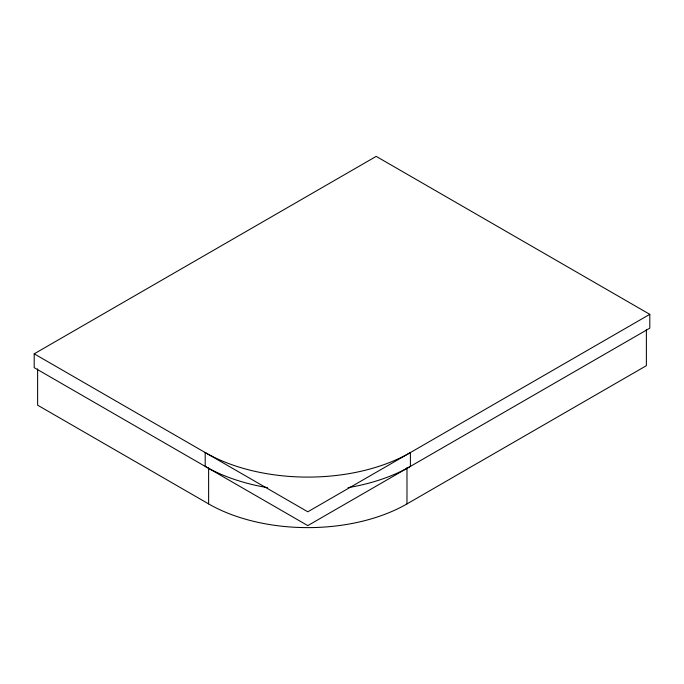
<?xml version="1.0" encoding="UTF-8"?>
<svg xmlns="http://www.w3.org/2000/svg" width="684" height="684" viewBox="0 0 684 684"><rect width="100%" height="100%" fill="white"/><g stroke="black" fill="none" stroke-linecap="round" stroke-linejoin="round"><path stroke-width="1.03" d="M34.2 353.833L376.2 156.38L649.8 314.341L649.8 328.166L307.8 525.62L34.2 367.659L34.2 353.833L307.8 511.794L649.8 314.341M37.62 368.881L37.62 405.176L208.62 503.903A140.263 80.977 0 0 0 406.98 503.903L646.38 365.683L646.38 329.397M406.98 467.608L406.98 503.903M208.62 467.608L208.62 503.903M348.096 487.624A145.102 83.773 0 0 0 410.4 466.385L410.4 452.56A145.102 83.773 0 0 1 205.2 452.56L205.2 466.385A145.102 83.773 0 0 0 267.504 487.624"/></g></svg>
